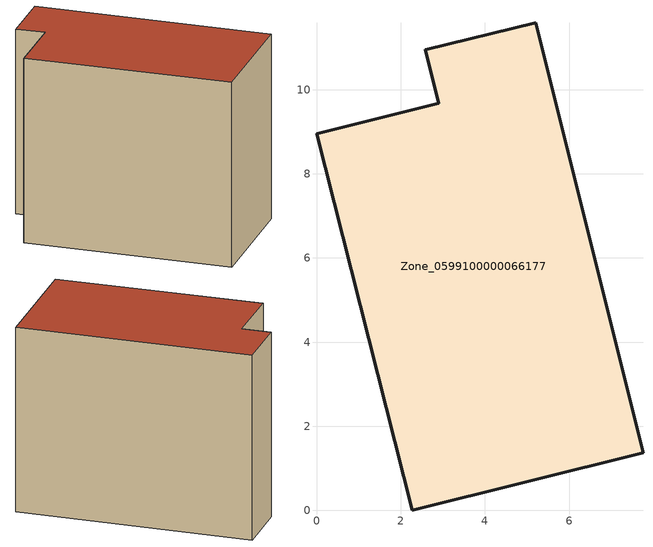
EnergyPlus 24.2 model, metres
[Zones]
Zone_0599100000066177
 floor ground (C_G): 5.21,11.6 7.76,1.37 2.27,0 0,8.95 2.91,9.67 2.59,10.95 z0
 wall outside (C_F): 2.27,0 7.76,1.37 5.21,11.6 2.59,10.95 2.91,9.67 0,8.95 2.27,0 z0:8.48
 roof outside (C_R): 7.76,1.37 5.21,11.6 2.59,10.95 2.91,9.67 0,8.95 2.27,0 z8.48
[BUILDING]
Pand.0599100000066177: North Axis=0; Terrain=City; Loads Convergence Tolerance Value=0.04; Temperature Convergence Tolerance Value=0.4; Solar Distribution=FullExterior; Maximum Number of Warmup Days=25; Minimum Number of Warmup Days=1
[Site:Location]
Rotterdam.The.Hague.AP_ZH_NLD Design_Conditions: Latitude=51.96; Longitude=4.45; Time Zone=1; Elevation=-4.5
[SITE:GROUNDTEMPERATURE:BUILDINGSURFACE]
18, 18, 18, 18, 18, 18, 18, 18, 18, 18, 18, 18
[MATERIAL] Thermal Absorptance=0.9; Solar Absorptance=0.7; Visible Absorptance=0.7
Name | Roughness | Thickness | Conductivity | Density | Specific Heat
G.TC.1975-1991 | MediumSmooth | 0.15 | 0.288461 | 540 | 1210
F.TC.1975-1991 | Rough | 0.3 | 0.230769 | 1920 | 840
R.TC.1975-1991 | MediumRough | 0.2 | 0.153846 | 1500 | 1000
[CONSTRUCTION]
C_G: G.TC.1975-1991
C_F: F.TC.1975-1991
C_R: R.TC.1975-1991
[ZONE]
Zone_0599100000066177: Type=1; Multiplier=1; Ceiling Height=Autocalculate; Volume=Autocalculate; Floor Area=autocalculate; Part of Total Floor Area=Yes
[ZONEINFILTRATION:DESIGNFLOWRATE]
Infil_Zone_0599100000066177: Zone or ZoneList or Space or SpaceList=Zone_0599100000066177; Schedule=AlwaysOn; Design Flow Rate Calculation Method=Flow/Area; Flow Rate per Floor Area=0.003; Constant Term Coefficient=1; Temperature Term Coefficient=0; Velocity Term Coefficient=0; Velocity Squared Term Coefficient=0
[HVACTEMPLATE:ZONE:IDEALLOADSAIRSYSTEM]
Zone_0599100000066177: Maximum Heating Supply Air Temperature=50; Minimum Cooling Supply Air Temperature=13; Maximum Heating Supply Air Humidity Ratio=0.0156; Minimum Cooling Supply Air Humidity Ratio=0.0077; Heating Limit=NoLimit; Cooling Limit=NoLimit; Dehumidification Control Type=ConstantSensibleHeatRatio; Cooling Sensible Heat Ratio=0.7; Dehumidification Setpoint=60; Humidification Control Type=None; Humidification Setpoint=30; Outdoor Air Method=None; Outdoor Air Flow Rate per Person=0.00944; Outdoor Air Flow Rate per Zone Floor Area=0; Outdoor Air Flow Rate per Zone=0; Demand Controlled Ventilation Type=None; Outdoor Air Economizer Type=NoEconomizer; Heat Recovery Type=None; Sensible Heat Recovery Effectiveness=0.7; Latent Heat Recovery Effectiveness=0.65
[ZONECONTROL:THERMOSTAT]
ThermostatControl_Zone_0599100000066177: Zone or ZoneList=Zone_0599100000066177; Control Type Schedule=DualSetpointControlType; Control 1=Thermostat_Zone_0599100000066177; Temperature Difference Between Cutout And Setpoint=0
[THERMOSTATSETPOINT:DUALSETPOINT]
Thermostat_Zone_0599100000066177: Heating Setpoint Temperature Schedule=HeatingSetpoint_Zone_0599100000066177; Cooling Setpoint Temperature Schedule=CoolingSetpoint_Zone_0599100000066177
[SCHEDULE:COMPACT]
HeatingSetpoint_Zone_0599100000066177: Through: 12/31, For: AllDays, Until: 24:00, 21
CoolingSetpoint_Zone_0599100000066177: Through: 12/31, For: AllDays, Until: 24:00, 24
DualSetpointControlType: Through: 12/31, For: AllDays, Until: 24:00, 4
AlwaysOn: Through: 12/31, For: AllDays, Until: 24:00, 1
